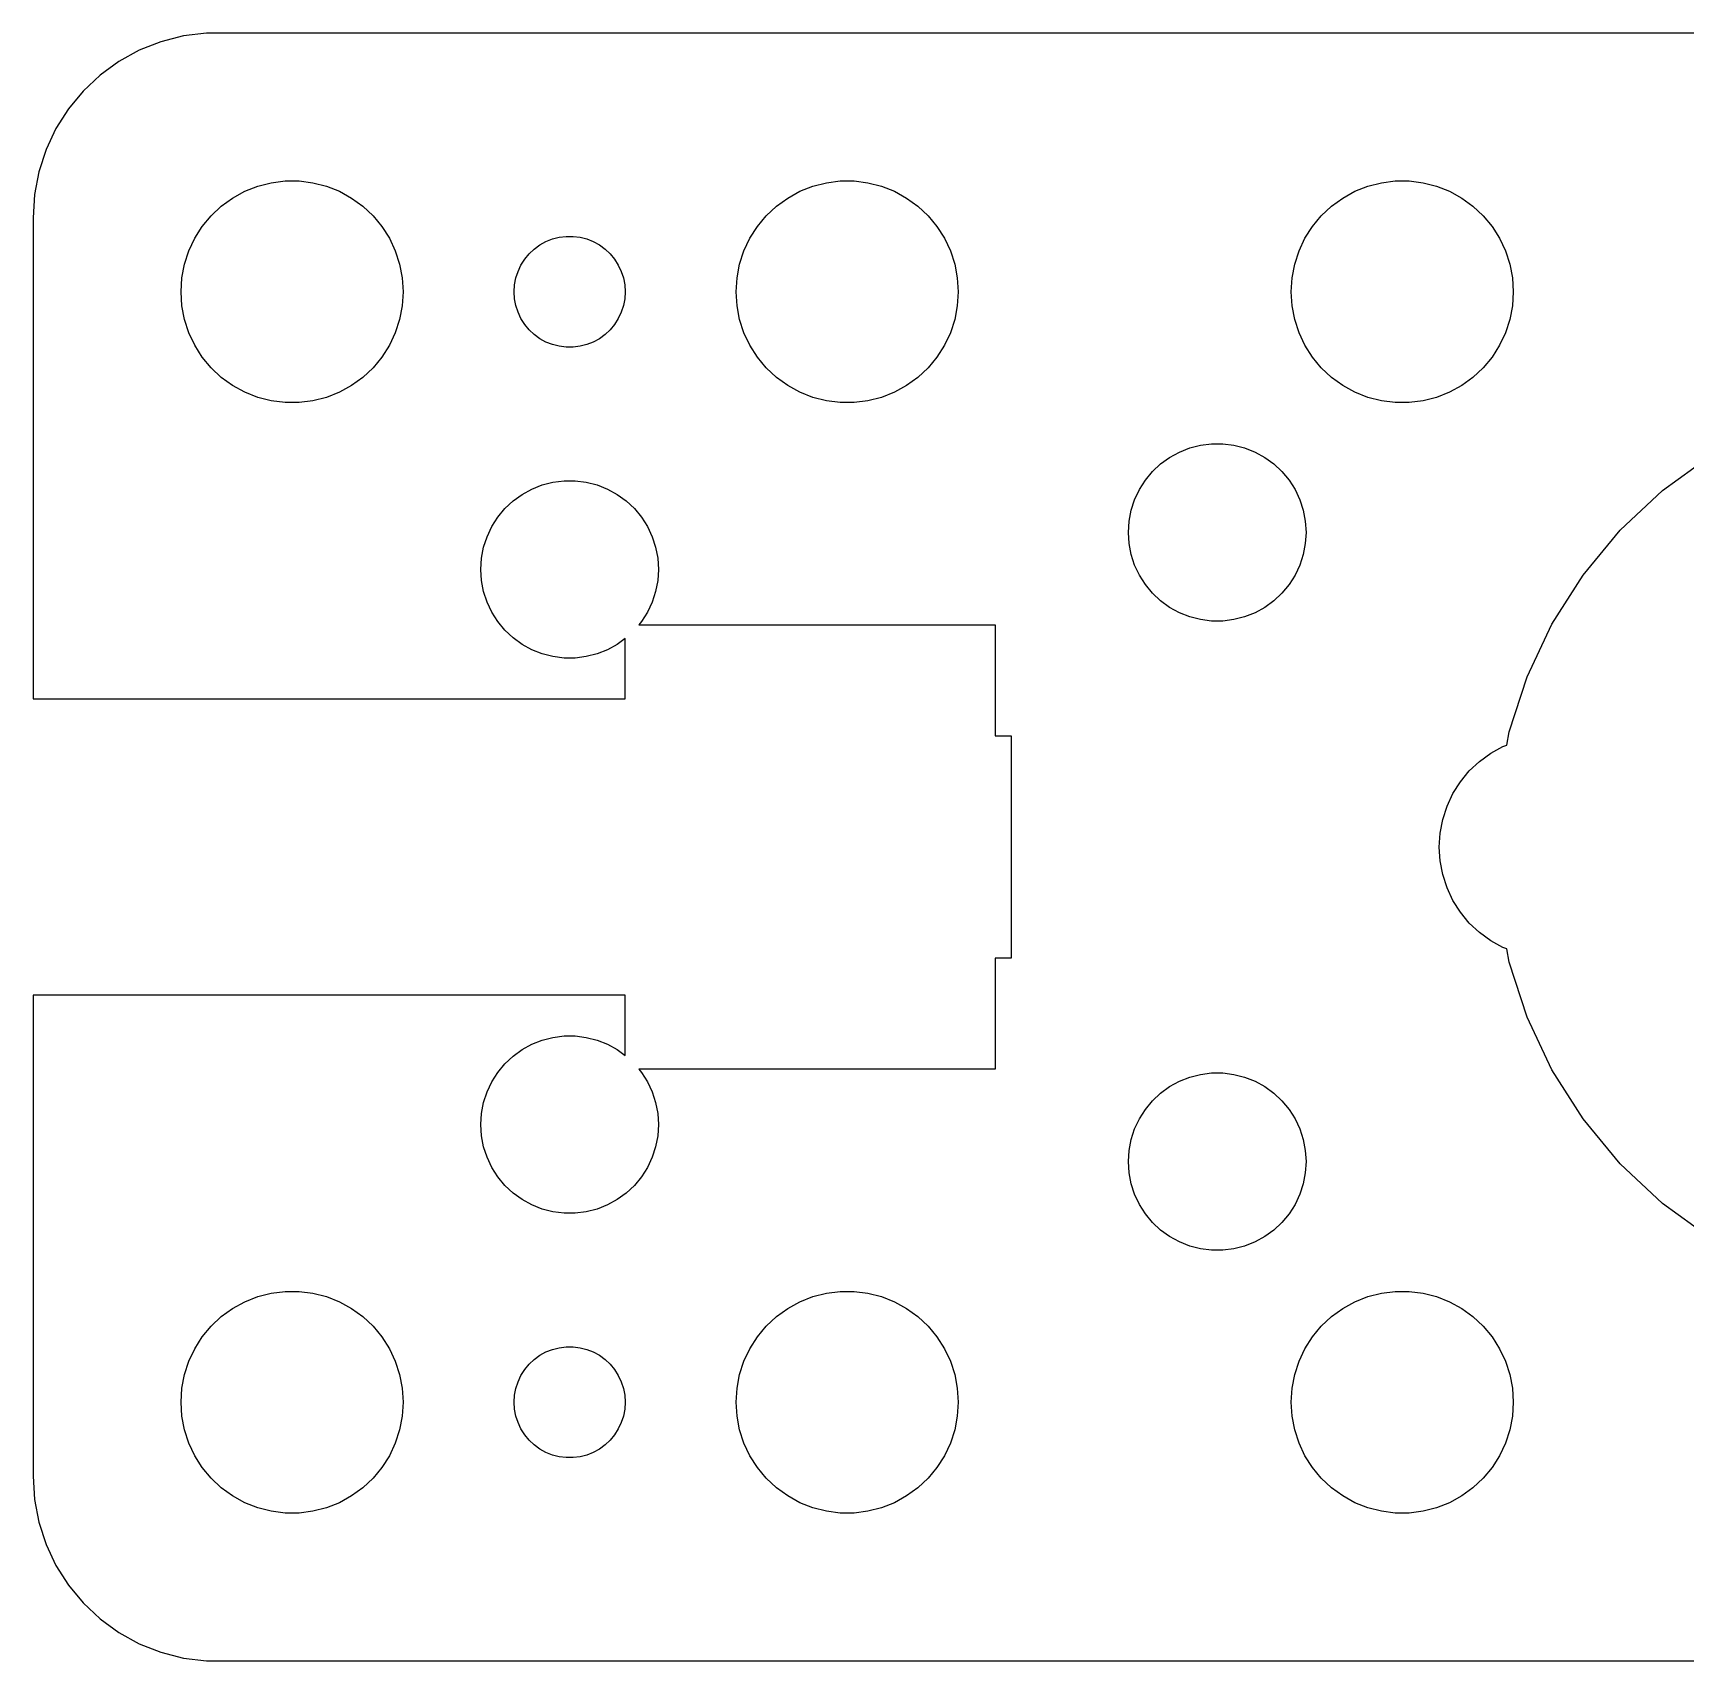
# Model space of a CAD drawing. Header units: metres. Extents: x -52 to 37, y 32 to 76.
# Drawn here: x -52 to -7.33, y 32.01 to 75.99 of the extents above; entities that cross this region are included whole.
import ezdxf

# ---------------------------------------------------------------- set-up
doc = ezdxf.new("R2010")
doc.units = ezdxf.units.M

msp = doc.modelspace()

# ---------------------------------------------------------------- linework, layer by layer
for p, q in [((-47.3139, 75.9901), (-47.9369, 75.9114)), ((32.3139, 75.9901), (-47.3139, 75.9901)), ((-49.1289, 75.5241), (-49.6791, 75.2216)), ((-48.5451, 75.7553), (-49.1289, 75.5241)), ((-47.9369, 75.9114), (-48.5451, 75.7553)), ((-49.6791, 75.2216), (-50.1871, 74.8526)), ((-50.1871, 74.8526), (-50.6448, 74.4227)), ((-50.6448, 74.4227), (-51.0451, 73.9389)), ((-51.0451, 73.9389), (-51.3815, 73.4088)), ((-51.3815, 73.4088), (-51.6489, 72.8406)), ((-51.6489, 72.8406), (-51.8429, 72.2434)), ((-51.8429, 72.2434), (-51.9606, 71.6267)), ((-45.927, 71.8532), (-45.5621, 71.9469)), ((-45.5621, 71.9469), (-45.1884, 71.9941)), ((-45.1884, 71.9941), (-44.8116, 71.9941)), ((-44.8116, 71.9941), (-44.4379, 71.9469)), ((-44.4379, 71.9469), (-44.0729, 71.8532)), ((-30.927, 71.8532), (-30.5621, 71.9469)), ((-30.5621, 71.9469), (-30.1884, 71.9941)), ((-30.1884, 71.9941), (-29.8116, 71.9941)), ((-29.8116, 71.9941), (-29.4379, 71.9469)), ((-29.4379, 71.9469), (-29.0729, 71.8532)), ((-15.927, 71.8532), (-15.5621, 71.9469)), ((-15.5621, 71.9469), (-15.1884, 71.9941)), ((-15.1884, 71.9941), (-14.8116, 71.9941)), ((-14.8116, 71.9941), (-14.4379, 71.9469)), ((-14.4379, 71.9469), (-14.0729, 71.8532)), ((-51.9606, 71.6267), (-52, 71)), ((-46.9123, 71.3115), (-46.6075, 71.533)), ((-46.6075, 71.533), (-46.2773, 71.7145)), ((-46.2773, 71.7145), (-45.927, 71.8532)), ((-44.0729, 71.8532), (-43.7227, 71.7145)), ((-43.7227, 71.7145), (-43.3925, 71.533)), ((-43.3925, 71.533), (-43.0877, 71.3115)), ((-31.9123, 71.3115), (-31.6075, 71.533)), ((-31.6075, 71.533), (-31.2773, 71.7145)), ((-31.2773, 71.7145), (-30.927, 71.8532)), ((-29.0729, 71.8532), (-28.7227, 71.7145)), ((-28.7227, 71.7145), (-28.3925, 71.533)), ((-28.3925, 71.533), (-28.0877, 71.3115)), ((-16.9123, 71.3115), (-16.6075, 71.533)), ((-16.6075, 71.533), (-16.2773, 71.7145)), ((-16.2773, 71.7145), (-15.927, 71.8532)), ((-14.0729, 71.8532), (-13.7227, 71.7145)), ((-13.7227, 71.7145), (-13.3925, 71.533)), ((-13.3925, 71.533), (-13.0877, 71.3115)), ((-47.427, 70.7634), (-47.1869, 71.0536)), ((-47.1869, 71.0536), (-46.9123, 71.3115)), ((-43.0877, 71.3115), (-42.8131, 71.0536)), ((-42.8131, 71.0536), (-42.5729, 70.7634)), ((-32.427, 70.7634), (-32.1869, 71.0536)), ((-32.1869, 71.0536), (-31.9123, 71.3115)), ((-28.0877, 71.3115), (-27.8131, 71.0536)), ((-27.8131, 71.0536), (-27.5729, 70.7634)), ((-17.427, 70.7634), (-17.1869, 71.0536)), ((-17.1869, 71.0536), (-16.9123, 71.3115)), ((-13.0877, 71.3115), (-12.8131, 71.0536)), ((-12.8131, 71.0536), (-12.5729, 70.7634)), ((-52, 71), (-52, 58)), ((-47.6289, 70.4453), (-47.427, 70.7634)), ((-42.5729, 70.7634), (-42.3711, 70.4453)), ((-32.6289, 70.4453), (-32.427, 70.7634)), ((-27.5729, 70.7634), (-27.3711, 70.4453)), ((-17.6289, 70.4453), (-17.427, 70.7634)), ((-12.5729, 70.7634), (-12.3711, 70.4453)), ((-47.7893, 70.1044), (-47.6289, 70.4453)), ((-42.3711, 70.4453), (-42.2107, 70.1044)), ((-38.5934, 70.0268), (-38.4561, 70.1558)), ((-38.4561, 70.1558), (-38.3037, 70.2665)), ((-38.3037, 70.2665), (-38.1387, 70.3572)), ((-38.1387, 70.3572), (-37.9635, 70.4266)), ((-37.9635, 70.4266), (-37.7811, 70.4734)), ((-37.7811, 70.4734), (-37.5942, 70.497)), ((-37.5942, 70.497), (-37.4058, 70.497)), ((-37.4058, 70.497), (-37.2189, 70.4734)), ((-37.2189, 70.4734), (-37.0365, 70.4266)), ((-37.0365, 70.4266), (-36.8613, 70.3572)), ((-36.8613, 70.3572), (-36.6963, 70.2665)), ((-36.6963, 70.2665), (-36.5439, 70.1558)), ((-36.5439, 70.1558), (-36.4065, 70.0268)), ((-32.7893, 70.1044), (-32.6289, 70.4453)), ((-27.3711, 70.4453), (-27.2107, 70.1044)), ((-17.7893, 70.1044), (-17.6289, 70.4453)), ((-12.3711, 70.4453), (-12.2107, 70.1044)), ((-47.9763, 69.376), (-47.9057, 69.7461)), ((-47.9057, 69.7461), (-47.7893, 70.1044)), ((-42.2107, 70.1044), (-42.0942, 69.7461)), ((-42.0942, 69.7461), (-42.0237, 69.376)), ((-38.8947, 69.5522), (-38.8145, 69.7226)), ((-38.8145, 69.7226), (-38.7135, 69.8817)), ((-38.7135, 69.8817), (-38.5934, 70.0268)), ((-36.4065, 70.0268), (-36.2865, 69.8817)), ((-36.2865, 69.8817), (-36.1855, 69.7226)), ((-36.1855, 69.7226), (-36.1053, 69.5522)), ((-32.9763, 69.376), (-32.9057, 69.7461)), ((-32.9057, 69.7461), (-32.7893, 70.1044)), ((-27.2107, 70.1044), (-27.0942, 69.7461)), ((-27.0942, 69.7461), (-27.0237, 69.376)), ((-17.9763, 69.376), (-17.9057, 69.7461)), ((-17.9057, 69.7461), (-17.7893, 70.1044)), ((-12.2107, 70.1044), (-12.0942, 69.7461)), ((-12.0942, 69.7461), (-12.0237, 69.376)), ((-48, 69), (-47.9763, 69.376)), ((-42.0237, 69.376), (-42, 69)), ((-38.9882, 69.188), (-38.9529, 69.373)), ((-38.9529, 69.373), (-38.8947, 69.5522)), ((-36.1053, 69.5522), (-36.0471, 69.373)), ((-36.0471, 69.373), (-36.0118, 69.188)), ((-33, 69), (-32.9763, 69.376)), ((-27.0237, 69.376), (-27, 69)), ((-18, 69), (-17.9763, 69.376)), ((-12.0237, 69.376), (-12, 69)), ((-47.9763, 68.624), (-48, 69)), ((-42, 69), (-42.0237, 68.624)), ((-39, 69), (-38.9882, 69.188)), ((-38.9882, 68.812), (-39, 69)), ((-38.9529, 68.627), (-38.9882, 68.812)), ((-36.0118, 68.812), (-36.0471, 68.627)), ((-36.0118, 69.188), (-36, 69)), ((-36, 69), (-36.0118, 68.812)), ((-32.9763, 68.624), (-33, 69)), ((-27, 69), (-27.0237, 68.624)), ((-17.9763, 68.624), (-18, 69)), ((-12, 69), (-12.0237, 68.624)), ((-47.9057, 68.2539), (-47.9763, 68.624)), ((-42.0237, 68.624), (-42.0942, 68.2539)), ((-38.8947, 68.4478), (-38.9529, 68.627)), ((-38.8145, 68.2774), (-38.8947, 68.4478)), ((-36.1053, 68.4478), (-36.1855, 68.2774)), ((-36.0471, 68.627), (-36.1053, 68.4478)), ((-32.9057, 68.2539), (-32.9763, 68.624)), ((-27.0237, 68.624), (-27.0942, 68.2539)), ((-17.9057, 68.2539), (-17.9763, 68.624)), ((-12.0237, 68.624), (-12.0942, 68.2539)), ((-47.7893, 67.8956), (-47.9057, 68.2539)), ((-47.6289, 67.5547), (-47.7893, 67.8956)), ((-42.2107, 67.8956), (-42.3711, 67.5547)), ((-42.0942, 68.2539), (-42.2107, 67.8956)), ((-38.7135, 68.1183), (-38.8145, 68.2774)), ((-38.5934, 67.9732), (-38.7135, 68.1183)), ((-38.4561, 67.8442), (-38.5934, 67.9732)), ((-36.4065, 67.9732), (-36.5439, 67.8442)), ((-36.2865, 68.1183), (-36.4065, 67.9732)), ((-36.1855, 68.2774), (-36.2865, 68.1183)), ((-32.7893, 67.8956), (-32.9057, 68.2539)), ((-32.6289, 67.5547), (-32.7893, 67.8956)), ((-27.2107, 67.8956), (-27.3711, 67.5547)), ((-27.0942, 68.2539), (-27.2107, 67.8956)), ((-17.7893, 67.8956), (-17.9057, 68.2539)), ((-17.6289, 67.5547), (-17.7893, 67.8956)), ((-12.2107, 67.8956), (-12.3711, 67.5547)), ((-12.0942, 68.2539), (-12.2107, 67.8956)), ((-47.427, 67.2366), (-47.6289, 67.5547)), ((-42.3711, 67.5547), (-42.5729, 67.2366)), ((-38.3037, 67.7335), (-38.4561, 67.8442)), ((-38.1387, 67.6427), (-38.3037, 67.7335)), ((-37.9635, 67.5734), (-38.1387, 67.6427)), ((-37.7811, 67.5266), (-37.9635, 67.5734)), ((-37.5942, 67.5029), (-37.7811, 67.5266)), ((-37.4058, 67.5029), (-37.5942, 67.5029)), ((-37.2189, 67.5266), (-37.4058, 67.5029)), ((-37.0365, 67.5734), (-37.2189, 67.5266)), ((-36.8613, 67.6427), (-37.0365, 67.5734)), ((-36.6963, 67.7335), (-36.8613, 67.6427)), ((-36.5439, 67.8442), (-36.6963, 67.7335)), ((-32.427, 67.2366), (-32.6289, 67.5547)), ((-27.3711, 67.5547), (-27.5729, 67.2366)), ((-17.427, 67.2366), (-17.6289, 67.5547)), ((-12.3711, 67.5547), (-12.5729, 67.2366)), ((-47.1869, 66.9464), (-47.427, 67.2366)), ((-42.5729, 67.2366), (-42.8131, 66.9464)), ((-32.1869, 66.9464), (-32.427, 67.2366)), ((-27.5729, 67.2366), (-27.8131, 66.9464)), ((-17.1869, 66.9464), (-17.427, 67.2366)), ((-12.5729, 67.2366), (-12.8131, 66.9464)), ((-46.9123, 66.6884), (-47.1869, 66.9464)), ((-46.6075, 66.467), (-46.9123, 66.6884)), ((-43.0877, 66.6884), (-43.3925, 66.467)), ((-42.8131, 66.9464), (-43.0877, 66.6884)), ((-31.9123, 66.6884), (-32.1869, 66.9464)), ((-31.6075, 66.467), (-31.9123, 66.6884)), ((-28.0877, 66.6884), (-28.3925, 66.467)), ((-27.8131, 66.9464), (-28.0877, 66.6884)), ((-16.9123, 66.6884), (-17.1869, 66.9464)), ((-16.6075, 66.467), (-16.9123, 66.6884)), ((-13.0877, 66.6884), (-13.3925, 66.467)), ((-12.8131, 66.9464), (-13.0877, 66.6884)), ((-46.2773, 66.2855), (-46.6075, 66.467)), ((-45.927, 66.1468), (-46.2773, 66.2855)), ((-45.5621, 66.0531), (-45.927, 66.1468)), ((-44.0729, 66.1468), (-44.4379, 66.0531)), ((-43.7227, 66.2855), (-44.0729, 66.1468)), ((-43.3925, 66.467), (-43.7227, 66.2855)), ((-31.2773, 66.2855), (-31.6075, 66.467)), ((-30.927, 66.1468), (-31.2773, 66.2855)), ((-30.5621, 66.0531), (-30.927, 66.1468)), ((-29.0729, 66.1468), (-29.4379, 66.0531)), ((-28.7227, 66.2855), (-29.0729, 66.1468)), ((-28.3925, 66.467), (-28.7227, 66.2855)), ((-16.2773, 66.2855), (-16.6075, 66.467)), ((-15.927, 66.1468), (-16.2773, 66.2855)), ((-15.5621, 66.0531), (-15.927, 66.1468)), ((-14.0729, 66.1468), (-14.4379, 66.0531)), ((-13.7227, 66.2855), (-14.0729, 66.1468)), ((-13.3925, 66.467), (-13.7227, 66.2855)), ((-45.1884, 66.0059), (-45.5621, 66.0531)), ((-44.8116, 66.0059), (-45.1884, 66.0059)), ((-44.4379, 66.0531), (-44.8116, 66.0059)), ((-30.1884, 66.0059), (-30.5621, 66.0531)), ((-29.8116, 66.0059), (-30.1884, 66.0059)), ((-29.4379, 66.0531), (-29.8116, 66.0059)), ((-15.1884, 66.0059), (-15.5621, 66.0531)), ((-14.8116, 66.0059), (-15.1884, 66.0059)), ((-14.4379, 66.0531), (-14.8116, 66.0059)), ((-21.0219, 64.6716), (-20.7416, 64.7825)), ((-20.7416, 64.7825), (-20.4497, 64.8575)), ((-20.4497, 64.8575), (-20.1507, 64.8953)), ((-20.1507, 64.8953), (-19.8493, 64.8953)), ((-19.8493, 64.8953), (-19.5503, 64.8575)), ((-19.5503, 64.8575), (-19.2583, 64.7825)), ((-19.2583, 64.7825), (-18.9781, 64.6716)), ((-21.7495, 64.1429), (-21.5298, 64.3492)), ((-21.5298, 64.3492), (-21.286, 64.5264)), ((-21.286, 64.5264), (-21.0219, 64.6716)), ((-18.9781, 64.6716), (-18.714, 64.5264)), ((-18.714, 64.5264), (-18.4702, 64.3492)), ((-18.4702, 64.3492), (-18.2505, 64.1429)), ((-7.96779, 63.6314), (-6.69783, 64.5541)), ((-37.9497, 63.8575), (-37.6507, 63.8953)), ((-37.6507, 63.8953), (-37.3493, 63.8953)), ((-37.3493, 63.8953), (-37.0503, 63.8575)), ((-22.1031, 63.6562), (-21.9416, 63.9107)), ((-21.9416, 63.9107), (-21.7495, 64.1429)), ((-18.2505, 64.1429), (-18.0583, 63.9107)), ((-18.0583, 63.9107), (-17.8969, 63.6562)), ((-39.0298, 63.3492), (-38.786, 63.5264)), ((-38.786, 63.5264), (-38.5219, 63.6716)), ((-38.5219, 63.6716), (-38.2416, 63.7825)), ((-38.2416, 63.7825), (-37.9497, 63.8575)), ((-37.0503, 63.8575), (-36.7583, 63.7825)), ((-36.7583, 63.7825), (-36.4781, 63.6716)), ((-36.4781, 63.6716), (-36.214, 63.5264)), ((-36.214, 63.5264), (-35.9702, 63.3492)), ((-22.2315, 63.3835), (-22.1031, 63.6562)), ((-17.8969, 63.6562), (-17.7685, 63.3835)), ((-9.11211, 62.5568), (-7.96779, 63.6314)), ((-39.4416, 62.9107), (-39.2495, 63.1429)), ((-39.2495, 63.1429), (-39.0298, 63.3492)), ((-35.9702, 63.3492), (-35.7505, 63.1429)), ((-35.7505, 63.1429), (-35.5583, 62.9107)), ((-22.3811, 62.8008), (-22.3246, 63.0968)), ((-22.3246, 63.0968), (-22.2315, 63.3835)), ((-17.7685, 63.3835), (-17.6754, 63.0968)), ((-17.6754, 63.0968), (-17.6189, 62.8008)), ((-39.7315, 62.3835), (-39.6031, 62.6562)), ((-39.6031, 62.6562), (-39.4416, 62.9107)), ((-35.5583, 62.9107), (-35.3969, 62.6562)), ((-35.3969, 62.6562), (-35.2685, 62.3835)), ((-22.4, 62.5), (-22.3811, 62.8008)), ((-17.6189, 62.8008), (-17.6, 62.5)), ((-10.1127, 61.3473), (-9.11211, 62.5568)), ((-39.8811, 61.8008), (-39.8246, 62.0968)), ((-39.8246, 62.0968), (-39.7315, 62.3835)), ((-35.2685, 62.3835), (-35.1754, 62.0968)), ((-35.1754, 62.0968), (-35.1189, 61.8008)), ((-22.3811, 62.1992), (-22.4, 62.5)), ((-22.3246, 61.9031), (-22.3811, 62.1992)), ((-17.6189, 62.1992), (-17.6754, 61.9031)), ((-17.6, 62.5), (-17.6189, 62.1992)), ((-39.9, 61.5), (-39.8811, 61.8008)), ((-35.1189, 61.8008), (-35.1, 61.5)), ((-22.2315, 61.6165), (-22.3246, 61.9031)), ((-17.6754, 61.9031), (-17.7685, 61.6165)), ((-39.8811, 61.1992), (-39.9, 61.5)), ((-39.8246, 60.9031), (-39.8811, 61.1992)), ((-35.1189, 61.1992), (-35.1754, 60.9031)), ((-35.1, 61.5), (-35.1189, 61.1992)), ((-22.1031, 61.3438), (-22.2315, 61.6165)), ((-21.9416, 61.0893), (-22.1031, 61.3438)), ((-17.8969, 61.3438), (-18.0583, 61.0893)), ((-17.7685, 61.6165), (-17.8969, 61.3438)), ((-10.9538, 60.0219), (-10.1127, 61.3473)), ((-39.7315, 60.6165), (-39.8246, 60.9031)), ((-35.1754, 60.9031), (-35.2685, 60.6165)), ((-21.7495, 60.8571), (-21.9416, 61.0893)), ((-21.5298, 60.6508), (-21.7495, 60.8571)), ((-18.2505, 60.8571), (-18.4702, 60.6508)), ((-18.0583, 61.0893), (-18.2505, 60.8571)), ((-39.6031, 60.3438), (-39.7315, 60.6165)), ((-39.4416, 60.0893), (-39.6031, 60.3438)), ((-35.3969, 60.3438), (-35.5583, 60.0893)), ((-35.2685, 60.6165), (-35.3969, 60.3438)), ((-21.286, 60.4736), (-21.5298, 60.6508)), ((-21.0219, 60.3284), (-21.286, 60.4736)), ((-20.7416, 60.2175), (-21.0219, 60.3284)), ((-18.9781, 60.3284), (-19.2583, 60.2175)), ((-18.714, 60.4736), (-18.9781, 60.3284)), ((-18.4702, 60.6508), (-18.714, 60.4736)), ((-39.2495, 59.8571), (-39.4416, 60.0893)), ((-39.0298, 59.6508), (-39.2495, 59.8571)), ((-35.5583, 60.0893), (-35.6322, 60)), ((-35.6322, 60), (-26, 60)), ((-26, 60), (-26, 57)), ((-20.4497, 60.1425), (-20.7416, 60.2175)), ((-20.1507, 60.1047), (-20.4497, 60.1425)), ((-19.8493, 60.1047), (-20.1507, 60.1047)), ((-19.5503, 60.1425), (-19.8493, 60.1047)), ((-19.2583, 60.2175), (-19.5503, 60.1425)), ((-11.6222, 58.6015), (-10.9538, 60.0219)), ((-38.786, 59.4736), (-39.0298, 59.6508)), ((-38.5219, 59.3284), (-38.786, 59.4736)), ((-36.214, 59.4736), (-36.4781, 59.3284)), ((-36, 59.6291), (-36.214, 59.4736)), ((-36, 58), (-36, 59.6291)), ((-38.2416, 59.2175), (-38.5219, 59.3284)), ((-37.9497, 59.1425), (-38.2416, 59.2175)), ((-37.6507, 59.1047), (-37.9497, 59.1425)), ((-37.3493, 59.1047), (-37.6507, 59.1047)), ((-37.0503, 59.1425), (-37.3493, 59.1047)), ((-36.7583, 59.2175), (-37.0503, 59.1425)), ((-36.4781, 59.3284), (-36.7583, 59.2175)), ((-12.1073, 57.1086), (-11.6222, 58.6015)), ((-52, 58), (-36, 58)), ((-26, 57), (-25.569, 57)), ((-25.569, 57), (-25.569, 51)), ((-12.2773, 56.7145), (-12.1747, 56.7551)), ((-12.1747, 56.7551), (-12.1073, 57.1086)), ((-13.1869, 56.0536), (-12.9123, 56.3115)), ((-12.9123, 56.3115), (-12.6075, 56.533)), ((-12.6075, 56.533), (-12.2773, 56.7145)), ((-13.427, 55.7634), (-13.1869, 56.0536)), ((-13.7893, 55.1044), (-13.6289, 55.4453)), ((-13.6289, 55.4453), (-13.427, 55.7634)), ((-13.9057, 54.7461), (-13.7893, 55.1044)), ((-13.9763, 54.376), (-13.9057, 54.7461)), ((-14, 54), (-13.9763, 54.376)), ((-13.9763, 53.624), (-14, 54)), ((-13.9057, 53.2539), (-13.9763, 53.624)), ((-13.7893, 52.8956), (-13.9057, 53.2539)), ((-13.6289, 52.5547), (-13.7893, 52.8956)), ((-13.427, 52.2366), (-13.6289, 52.5547)), ((-13.1869, 51.9464), (-13.427, 52.2366)), ((-12.9123, 51.6885), (-13.1869, 51.9464)), ((-12.6075, 51.467), (-12.9123, 51.6885)), ((-12.2773, 51.2855), (-12.6075, 51.467)), ((-25.569, 51), (-26, 51)), ((-26, 51), (-26, 48)), ((-12.1747, 51.2449), (-12.2773, 51.2855)), ((-12.1073, 50.8914), (-12.1747, 51.2449)), ((-11.6222, 49.3985), (-12.1073, 50.8914)), ((-36, 50), (-52, 50)), ((-52, 50), (-52, 37)), ((-36, 48.3709), (-36, 50)), ((-10.9538, 47.9781), (-11.6222, 49.3985)), ((-38.5219, 48.6716), (-38.2416, 48.7825)), ((-38.2416, 48.7825), (-37.9497, 48.8575)), ((-37.9497, 48.8575), (-37.6507, 48.8953)), ((-37.6507, 48.8953), (-37.3493, 48.8953)), ((-37.3493, 48.8953), (-37.0503, 48.8575)), ((-37.0503, 48.8575), (-36.7583, 48.7825)), ((-36.7583, 48.7825), (-36.4781, 48.6716)), ((-39.2495, 48.1429), (-39.0298, 48.3492)), ((-39.0298, 48.3492), (-38.786, 48.5264)), ((-38.786, 48.5264), (-38.5219, 48.6716)), ((-36.4781, 48.6716), (-36.214, 48.5264)), ((-36.214, 48.5264), (-36, 48.3709)), ((-39.6031, 47.6562), (-39.4416, 47.9107)), ((-39.4416, 47.9107), (-39.2495, 48.1429)), ((-26, 48), (-35.6322, 48)), ((-35.6322, 48), (-35.5583, 47.9107)), ((-35.5583, 47.9107), (-35.3969, 47.6562)), ((-20.7416, 47.7825), (-20.4497, 47.8575)), ((-20.4497, 47.8575), (-20.1507, 47.8953)), ((-20.1507, 47.8953), (-19.8493, 47.8953)), ((-19.8493, 47.8953), (-19.5503, 47.8575)), ((-19.5503, 47.8575), (-19.2583, 47.7825)), ((-10.1127, 46.6527), (-10.9538, 47.9781)), ((-39.8246, 47.0969), (-39.7315, 47.3835)), ((-39.7315, 47.3835), (-39.6031, 47.6562)), ((-35.3969, 47.6562), (-35.2685, 47.3835)), ((-35.2685, 47.3835), (-35.1754, 47.0969)), ((-21.7495, 47.1429), (-21.5298, 47.3492)), ((-21.5298, 47.3492), (-21.286, 47.5264)), ((-21.286, 47.5264), (-21.0219, 47.6716)), ((-21.0219, 47.6716), (-20.7416, 47.7825)), ((-19.2583, 47.7825), (-18.9781, 47.6716)), ((-18.9781, 47.6716), (-18.714, 47.5264)), ((-18.714, 47.5264), (-18.4702, 47.3492)), ((-18.4702, 47.3492), (-18.2505, 47.1429)), ((-39.8811, 46.8008), (-39.8246, 47.0969)), ((-35.1754, 47.0969), (-35.1189, 46.8008)), ((-22.1031, 46.6562), (-21.9416, 46.9107)), ((-21.9416, 46.9107), (-21.7495, 47.1429)), ((-18.2505, 47.1429), (-18.0583, 46.9107)), ((-18.0583, 46.9107), (-17.8969, 46.6562)), ((-39.9, 46.5), (-39.8811, 46.8008)), ((-39.8811, 46.1992), (-39.9, 46.5)), ((-35.1189, 46.8008), (-35.1, 46.5)), ((-35.1, 46.5), (-35.1189, 46.1992)), ((-22.2315, 46.3835), (-22.1031, 46.6562)), ((-17.8969, 46.6562), (-17.7685, 46.3835)), ((-9.11211, 45.4432), (-10.1127, 46.6527)), ((-39.8246, 45.9032), (-39.8811, 46.1992)), ((-35.1189, 46.1992), (-35.1754, 45.9032)), ((-22.3811, 45.8008), (-22.3246, 46.0969)), ((-22.3246, 46.0969), (-22.2315, 46.3835)), ((-17.7685, 46.3835), (-17.6754, 46.0969)), ((-17.6754, 46.0969), (-17.6189, 45.8008)), ((-39.7315, 45.6165), (-39.8246, 45.9032)), ((-39.6031, 45.3438), (-39.7315, 45.6165)), ((-35.2685, 45.6165), (-35.3969, 45.3438)), ((-35.1754, 45.9032), (-35.2685, 45.6165)), ((-22.4, 45.5), (-22.3811, 45.8008)), ((-17.6189, 45.8008), (-17.6, 45.5)), ((-39.4416, 45.0893), (-39.6031, 45.3438)), ((-35.3969, 45.3438), (-35.5583, 45.0893)), ((-22.3811, 45.1992), (-22.4, 45.5)), ((-22.3246, 44.9032), (-22.3811, 45.1992)), ((-17.6189, 45.1992), (-17.6754, 44.9032)), ((-17.6, 45.5), (-17.6189, 45.1992)), ((-7.96779, 44.3686), (-9.11211, 45.4432)), ((-39.2495, 44.8571), (-39.4416, 45.0893)), ((-39.0298, 44.6508), (-39.2495, 44.8571)), ((-35.7505, 44.8571), (-35.9702, 44.6508)), ((-35.5583, 45.0893), (-35.7505, 44.8571)), ((-22.2315, 44.6165), (-22.3246, 44.9032)), ((-17.6754, 44.9032), (-17.7685, 44.6165)), ((-38.786, 44.4736), (-39.0298, 44.6508)), ((-38.5219, 44.3284), (-38.786, 44.4736)), ((-38.2416, 44.2175), (-38.5219, 44.3284)), ((-36.4781, 44.3284), (-36.7583, 44.2175)), ((-36.214, 44.4736), (-36.4781, 44.3284)), ((-35.9702, 44.6508), (-36.214, 44.4736)), ((-22.1031, 44.3438), (-22.2315, 44.6165)), ((-21.9416, 44.0893), (-22.1031, 44.3438)), ((-17.8969, 44.3438), (-18.0583, 44.0893)), ((-17.7685, 44.6165), (-17.8969, 44.3438)), ((-6.69783, 43.4459), (-7.96779, 44.3686)), ((-37.9497, 44.1425), (-38.2416, 44.2175)), ((-37.6507, 44.1047), (-37.9497, 44.1425)), ((-37.3493, 44.1047), (-37.6507, 44.1047)), ((-37.0503, 44.1425), (-37.3493, 44.1047)), ((-36.7583, 44.2175), (-37.0503, 44.1425)), ((-21.7495, 43.8571), (-21.9416, 44.0893)), ((-21.5298, 43.6508), (-21.7495, 43.8571)), ((-18.2505, 43.8571), (-18.4702, 43.6508)), ((-18.0583, 44.0893), (-18.2505, 43.8571)), ((-21.286, 43.4736), (-21.5298, 43.6508)), ((-21.0219, 43.3284), (-21.286, 43.4736)), ((-20.7416, 43.2175), (-21.0219, 43.3284)), ((-18.9781, 43.3284), (-19.2583, 43.2175)), ((-18.714, 43.4736), (-18.9781, 43.3284)), ((-18.4702, 43.6508), (-18.714, 43.4736)), ((-20.4497, 43.1425), (-20.7416, 43.2175)), ((-20.1507, 43.1047), (-20.4497, 43.1425)), ((-19.8493, 43.1047), (-20.1507, 43.1047)), ((-19.5503, 43.1425), (-19.8493, 43.1047)), ((-19.2583, 43.2175), (-19.5503, 43.1425)), ((-45.5621, 41.9469), (-45.1884, 41.9941)), ((-45.1884, 41.9941), (-44.8116, 41.9941)), ((-44.8116, 41.9941), (-44.4379, 41.9469)), ((-30.5621, 41.9469), (-30.1884, 41.9941)), ((-30.1884, 41.9941), (-29.8116, 41.9941)), ((-29.8116, 41.9941), (-29.4379, 41.9469)), ((-15.5621, 41.9469), (-15.1884, 41.9941)), ((-15.1884, 41.9941), (-14.8116, 41.9941)), ((-14.8116, 41.9941), (-14.4379, 41.9469)), ((-46.6075, 41.533), (-46.2773, 41.7145)), ((-46.2773, 41.7145), (-45.927, 41.8532)), ((-45.927, 41.8532), (-45.5621, 41.9469)), ((-44.4379, 41.9469), (-44.0729, 41.8532)), ((-44.0729, 41.8532), (-43.7227, 41.7145)), ((-43.7227, 41.7145), (-43.3925, 41.533)), ((-31.6075, 41.533), (-31.2773, 41.7145)), ((-31.2773, 41.7145), (-30.927, 41.8532)), ((-30.927, 41.8532), (-30.5621, 41.9469)), ((-29.4379, 41.9469), (-29.0729, 41.8532)), ((-29.0729, 41.8532), (-28.7227, 41.7145)), ((-28.7227, 41.7145), (-28.3925, 41.533)), ((-16.6075, 41.533), (-16.2773, 41.7145)), ((-16.2773, 41.7145), (-15.927, 41.8532)), ((-15.927, 41.8532), (-15.5621, 41.9469)), ((-14.4379, 41.9469), (-14.0729, 41.8532)), ((-14.0729, 41.8532), (-13.7227, 41.7145)), ((-13.7227, 41.7145), (-13.3925, 41.533)), ((-47.1869, 41.0536), (-46.9123, 41.3116)), ((-46.9123, 41.3116), (-46.6075, 41.533)), ((-43.3925, 41.533), (-43.0877, 41.3116)), ((-43.0877, 41.3116), (-42.8131, 41.0536)), ((-32.1869, 41.0536), (-31.9123, 41.3116)), ((-31.9123, 41.3116), (-31.6075, 41.533)), ((-28.3925, 41.533), (-28.0877, 41.3116)), ((-28.0877, 41.3116), (-27.8131, 41.0536)), ((-17.1869, 41.0536), (-16.9123, 41.3116)), ((-16.9123, 41.3116), (-16.6075, 41.533)), ((-13.3925, 41.533), (-13.0877, 41.3116)), ((-13.0877, 41.3116), (-12.8131, 41.0536)), ((-47.6289, 40.4453), (-47.427, 40.7634)), ((-47.427, 40.7634), (-47.1869, 41.0536)), ((-42.8131, 41.0536), (-42.5729, 40.7634)), ((-42.5729, 40.7634), (-42.3711, 40.4453)), ((-32.6289, 40.4453), (-32.427, 40.7634)), ((-32.427, 40.7634), (-32.1869, 41.0536)), ((-27.8131, 41.0536), (-27.5729, 40.7634)), ((-27.5729, 40.7634), (-27.3711, 40.4453)), ((-17.6289, 40.4453), (-17.427, 40.7634)), ((-17.427, 40.7634), (-17.1869, 41.0536)), ((-12.8131, 41.0536), (-12.5729, 40.7634)), ((-12.5729, 40.7634), (-12.3711, 40.4453)), ((-47.7893, 40.1044), (-47.6289, 40.4453)), ((-42.3711, 40.4453), (-42.2107, 40.1044)), ((-38.4561, 40.1558), (-38.3037, 40.2665)), ((-38.3037, 40.2665), (-38.1387, 40.3573)), ((-38.1387, 40.3573), (-37.9635, 40.4266)), ((-37.9635, 40.4266), (-37.7811, 40.4734)), ((-37.7811, 40.4734), (-37.5942, 40.4971)), ((-37.5942, 40.4971), (-37.4058, 40.4971)), ((-37.4058, 40.4971), (-37.2189, 40.4734)), ((-37.2189, 40.4734), (-37.0365, 40.4266)), ((-37.0365, 40.4266), (-36.8613, 40.3573)), ((-36.8613, 40.3573), (-36.6963, 40.2665)), ((-36.6963, 40.2665), (-36.5439, 40.1558)), ((-32.7893, 40.1044), (-32.6289, 40.4453)), ((-27.3711, 40.4453), (-27.2107, 40.1044)), ((-17.7893, 40.1044), (-17.6289, 40.4453)), ((-12.3711, 40.4453), (-12.2107, 40.1044)), ((-47.9057, 39.7461), (-47.7893, 40.1044)), ((-42.2107, 40.1044), (-42.0942, 39.7461)), ((-38.8145, 39.7226), (-38.7135, 39.8817)), ((-38.7135, 39.8817), (-38.5934, 40.0268)), ((-38.5934, 40.0268), (-38.4561, 40.1558)), ((-36.5439, 40.1558), (-36.4065, 40.0268)), ((-36.4065, 40.0268), (-36.2865, 39.8817)), ((-36.2865, 39.8817), (-36.1855, 39.7226)), ((-32.9057, 39.7461), (-32.7893, 40.1044)), ((-27.2107, 40.1044), (-27.0942, 39.7461)), ((-17.9057, 39.7461), (-17.7893, 40.1044)), ((-12.2107, 40.1044), (-12.0942, 39.7461)), ((-48, 39), (-47.9763, 39.376)), ((-47.9763, 39.376), (-47.9057, 39.7461)), ((-42.0942, 39.7461), (-42.0237, 39.376)), ((-42.0237, 39.376), (-42, 39)), ((-38.9882, 39.188), (-38.9529, 39.373)), ((-38.9529, 39.373), (-38.8947, 39.5522)), ((-38.8947, 39.5522), (-38.8145, 39.7226)), ((-36.1855, 39.7226), (-36.1053, 39.5522)), ((-36.1053, 39.5522), (-36.0471, 39.373)), ((-36.0471, 39.373), (-36.0118, 39.188)), ((-33, 39), (-32.9763, 39.376)), ((-32.9763, 39.376), (-32.9057, 39.7461)), ((-27.0942, 39.7461), (-27.0237, 39.376)), ((-27.0237, 39.376), (-27, 39)), ((-18, 39), (-17.9763, 39.376)), ((-17.9763, 39.376), (-17.9057, 39.7461)), ((-12.0942, 39.7461), (-12.0237, 39.376)), ((-12.0237, 39.376), (-12, 39)), ((-47.9763, 38.624), (-48, 39)), ((-42, 39), (-42.0237, 38.624)), ((-39, 39), (-38.9882, 39.188)), ((-38.9882, 38.812), (-39, 39)), ((-36.0118, 39.188), (-36, 39)), ((-36, 39), (-36.0118, 38.812)), ((-32.9763, 38.624), (-33, 39)), ((-27, 39), (-27.0237, 38.624)), ((-17.9763, 38.624), (-18, 39)), ((-12, 39), (-12.0237, 38.624)), ((-47.9057, 38.2539), (-47.9763, 38.624)), ((-42.0237, 38.624), (-42.0942, 38.2539)), ((-38.9529, 38.627), (-38.9882, 38.812)), ((-38.8947, 38.4478), (-38.9529, 38.627)), ((-38.8145, 38.2774), (-38.8947, 38.4478)), ((-36.1053, 38.4478), (-36.1855, 38.2774)), ((-36.0471, 38.627), (-36.1053, 38.4478)), ((-36.0118, 38.812), (-36.0471, 38.627)), ((-32.9057, 38.2539), (-32.9763, 38.624)), ((-27.0237, 38.624), (-27.0942, 38.2539)), ((-17.9057, 38.2539), (-17.9763, 38.624)), ((-12.0237, 38.624), (-12.0942, 38.2539)), ((-47.7893, 37.8956), (-47.9057, 38.2539)), ((-42.0942, 38.2539), (-42.2107, 37.8956)), ((-38.7135, 38.1183), (-38.8145, 38.2774)), ((-38.5934, 37.9732), (-38.7135, 38.1183)), ((-38.4561, 37.8442), (-38.5934, 37.9732)), ((-36.4065, 37.9732), (-36.5439, 37.8442)), ((-36.2865, 38.1183), (-36.4065, 37.9732)), ((-36.1855, 38.2774), (-36.2865, 38.1183)), ((-32.7893, 37.8956), (-32.9057, 38.2539)), ((-27.0942, 38.2539), (-27.2107, 37.8956)), ((-17.7893, 37.8956), (-17.9057, 38.2539)), ((-12.0942, 38.2539), (-12.2107, 37.8956)), ((-47.6289, 37.5547), (-47.7893, 37.8956)), ((-47.427, 37.2366), (-47.6289, 37.5547)), ((-42.3711, 37.5547), (-42.5729, 37.2366)), ((-42.2107, 37.8956), (-42.3711, 37.5547)), ((-38.3037, 37.7335), (-38.4561, 37.8442)), ((-38.1387, 37.6428), (-38.3037, 37.7335)), ((-37.9635, 37.5734), (-38.1387, 37.6428)), ((-37.7811, 37.5266), (-37.9635, 37.5734)), ((-37.5942, 37.503), (-37.7811, 37.5266)), ((-37.2189, 37.5266), (-37.4058, 37.503)), ((-37.0365, 37.5734), (-37.2189, 37.5266)), ((-36.8613, 37.6428), (-37.0365, 37.5734)), ((-36.6963, 37.7335), (-36.8613, 37.6428)), ((-36.5439, 37.8442), (-36.6963, 37.7335)), ((-32.6289, 37.5547), (-32.7893, 37.8956)), ((-32.427, 37.2366), (-32.6289, 37.5547)), ((-27.3711, 37.5547), (-27.5729, 37.2366)), ((-27.2107, 37.8956), (-27.3711, 37.5547)), ((-17.6289, 37.5547), (-17.7893, 37.8956)), ((-17.427, 37.2366), (-17.6289, 37.5547)), ((-12.3711, 37.5547), (-12.5729, 37.2366)), ((-12.2107, 37.8956), (-12.3711, 37.5547)), ((-47.1869, 36.9464), (-47.427, 37.2366)), ((-42.5729, 37.2366), (-42.8131, 36.9464)), ((-37.4058, 37.503), (-37.5942, 37.503)), ((-32.1869, 36.9464), (-32.427, 37.2366)), ((-27.5729, 37.2366), (-27.8131, 36.9464)), ((-17.1869, 36.9464), (-17.427, 37.2366)), ((-12.5729, 37.2366), (-12.8131, 36.9464)), ((-52, 37), (-51.9606, 36.3733)), ((-46.9123, 36.6885), (-47.1869, 36.9464)), ((-46.6075, 36.467), (-46.9123, 36.6885)), ((-43.0877, 36.6885), (-43.3925, 36.467)), ((-42.8131, 36.9464), (-43.0877, 36.6885)), ((-31.9123, 36.6885), (-32.1869, 36.9464)), ((-31.6075, 36.467), (-31.9123, 36.6885)), ((-28.0877, 36.6885), (-28.3925, 36.467)), ((-27.8131, 36.9464), (-28.0877, 36.6885)), ((-16.9123, 36.6885), (-17.1869, 36.9464)), ((-16.6075, 36.467), (-16.9123, 36.6885)), ((-13.0877, 36.6885), (-13.3925, 36.467)), ((-12.8131, 36.9464), (-13.0877, 36.6885)), ((-51.9606, 36.3733), (-51.8429, 35.7566)), ((-46.2773, 36.2855), (-46.6075, 36.467)), ((-45.927, 36.1468), (-46.2773, 36.2855)), ((-43.7227, 36.2855), (-44.0729, 36.1468)), ((-43.3925, 36.467), (-43.7227, 36.2855)), ((-31.2773, 36.2855), (-31.6075, 36.467)), ((-30.927, 36.1468), (-31.2773, 36.2855)), ((-28.7227, 36.2855), (-29.0729, 36.1468)), ((-28.3925, 36.467), (-28.7227, 36.2855)), ((-16.2773, 36.2855), (-16.6075, 36.467)), ((-15.927, 36.1468), (-16.2773, 36.2855)), ((-13.7227, 36.2855), (-14.0729, 36.1468)), ((-13.3925, 36.467), (-13.7227, 36.2855)), ((-51.8429, 35.7566), (-51.6489, 35.1594)), ((-45.5621, 36.0531), (-45.927, 36.1468)), ((-45.1884, 36.0059), (-45.5621, 36.0531)), ((-44.8116, 36.0059), (-45.1884, 36.0059)), ((-44.4379, 36.0531), (-44.8116, 36.0059)), ((-44.0729, 36.1468), (-44.4379, 36.0531)), ((-30.5621, 36.0531), (-30.927, 36.1468)), ((-30.1884, 36.0059), (-30.5621, 36.0531)), ((-29.8116, 36.0059), (-30.1884, 36.0059)), ((-29.4379, 36.0531), (-29.8116, 36.0059)), ((-29.0729, 36.1468), (-29.4379, 36.0531)), ((-15.5621, 36.0531), (-15.927, 36.1468)), ((-15.1884, 36.0059), (-15.5621, 36.0531)), ((-14.8116, 36.0059), (-15.1884, 36.0059)), ((-14.4379, 36.0531), (-14.8116, 36.0059)), ((-14.0729, 36.1468), (-14.4379, 36.0531)), ((-51.6489, 35.1594), (-51.3815, 34.5912)), ((-51.3815, 34.5912), (-51.0451, 34.0611)), ((-51.0451, 34.0611), (-50.6448, 33.5773)), ((-50.6448, 33.5773), (-50.1871, 33.1474)), ((-50.1871, 33.1474), (-49.6791, 32.7784)), ((-49.6791, 32.7784), (-49.1289, 32.4759)), ((-49.1289, 32.4759), (-48.5451, 32.2447)), ((-48.5451, 32.2447), (-47.9369, 32.0886)), ((-47.9369, 32.0886), (-47.3139, 32.0099)), ((-47.3139, 32.0099), (32.3139, 32.0099))]:
    msp.add_line(p, q)

doc.saveas('drawing.dxf')
